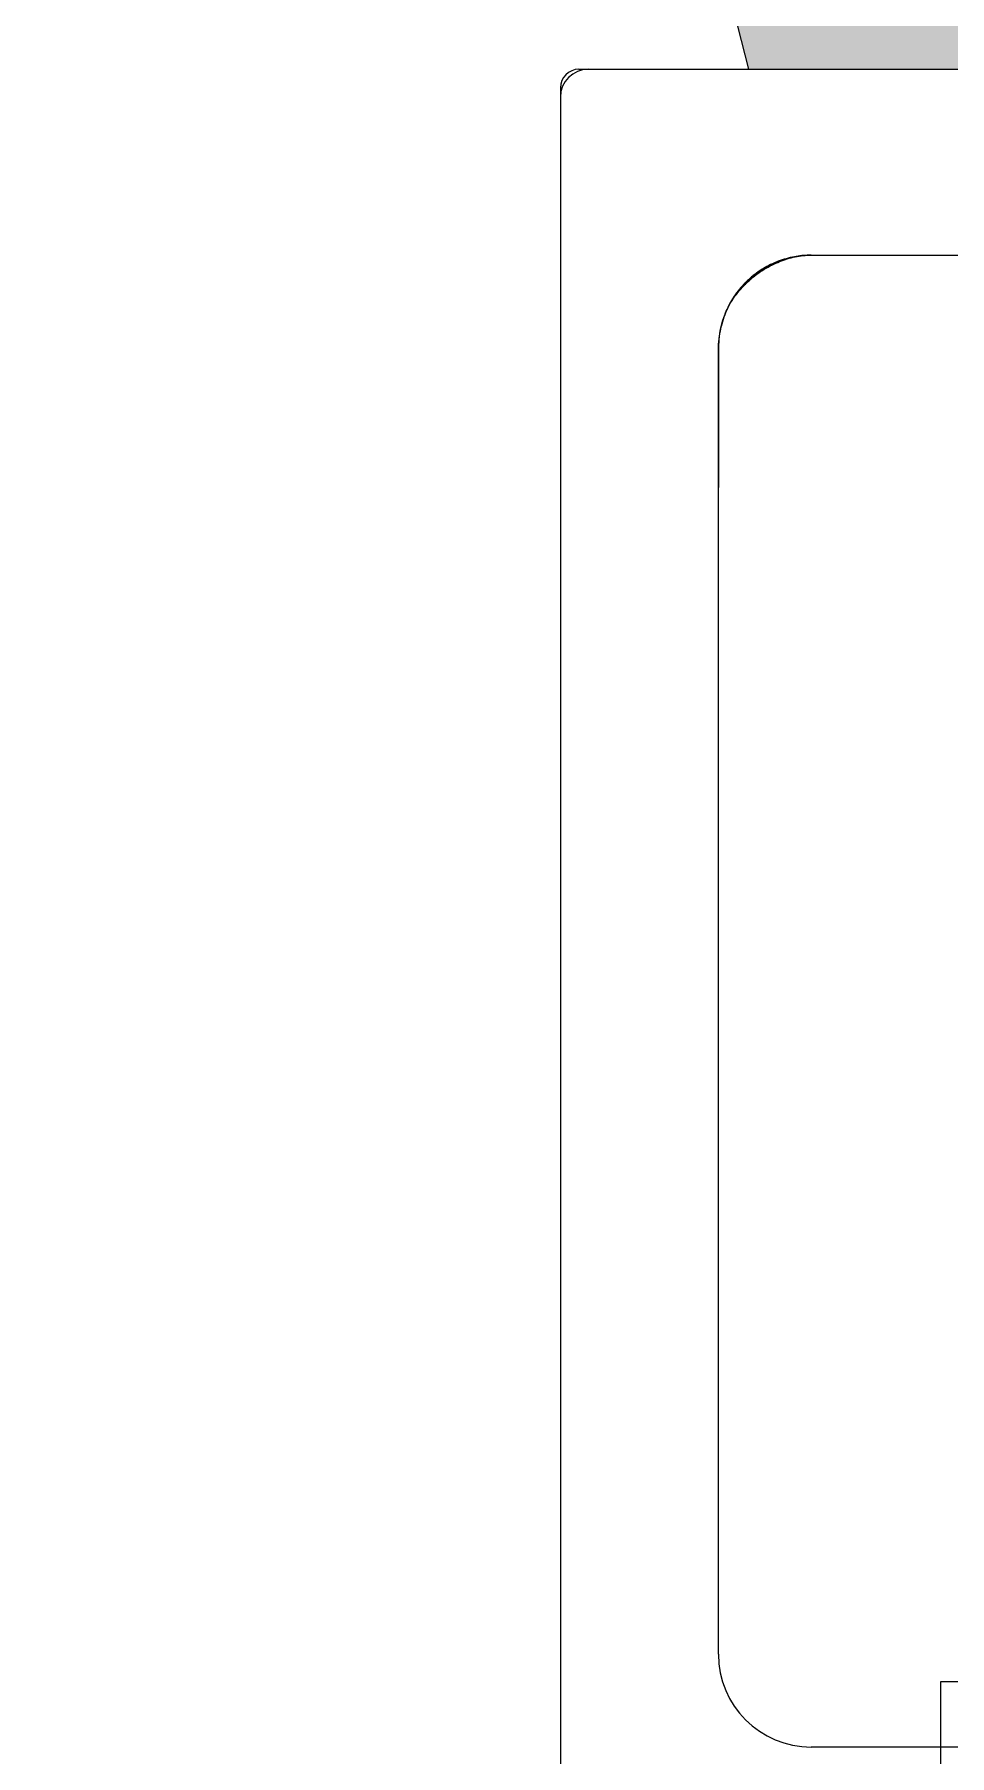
# Model space of a CAD drawing. Header units: metres. Extents: x -227.9 to -141.2, y 39.1 to 91.1.
# Drawn here: x -159.2656 to -159.0686, y 60.6242 to 60.9945 of the extents above; entities that cross this region are included whole.
import ezdxf

# ---------------------------------------------------------------- set-up
doc = ezdxf.new("R2010")
doc.units = ezdxf.units.M
for name, color, linetype, lineweight in [('I-WALL', 7, 'Continuous', 5), ('P-SANR-FIXT', 7, 'Continuous', 5), ('Q-SPCQ', 7, 'Continuous', 5)]:
    doc.layers.add(name, color=color, linetype=linetype, lineweight=lineweight)

msp = doc.modelspace()

# ---------------------------------------------------------------- hatches: boundary and pattern name
at = {"layer": 'I-WALL', "true_color": 0xaaaaaa}
msp.add_hatch(color=253, dxfattribs=at).paths.add_polyline_path([(-158.40458, 60.98698), (-158.40838, 61.00198), (-159.11571, 61.00198), (-159.11191, 60.98698), (-158.41232, 60.98698)])

# ---------------------------------------------------------------- linework, layer by layer
at = {"layer": 'I-WALL', "lineweight": 13}
for p, q in [((-159.26558, 61.59359), (-159.11191, 60.98698)), ((-159.11191, 60.98698), (-158.42006, 60.98698))]:
    msp.add_line(p, q, dxfattribs=at)
at = {"layer": 'P-SANR-FIXT', "color": 9, "lineweight": 9, "true_color": 0xc0c0c0}
for p, q in [((-158.77061, 60.64003), (-159.07061, 60.64003)), ((-159.07061, 60.64003), (-159.07061, 60.34003))]:
    msp.add_line(p, q, dxfattribs=at)
at = {"layer": 'Q-SPCQ', "color": 9, "lineweight": 9, "true_color": 0xc0c0c0}
for p, q in [((-159.14839, 60.98698), (-159.14639, 60.98698)), ((-159.14639, 60.98698), (-159.11191, 60.98698)), ((-159.15239, 60.98298), (-159.15239, 60.98098)), ((-159.15239, 60.98098), (-159.15239, 60.95898)), ((-159.15239, 60.95898), (-159.15239, 60.94698)), ((-159.15239, 60.94698), (-159.15239, 60.89698)), ((-159.09839, 60.94698), (-159.01271, 60.94698)), ((-159.11839, 60.89698), (-159.11839, 60.92726)), ((-159.11839, 60.64598), (-159.11839, 60.92698)), ((-159.15239, 60.89698), (-159.15239, 60.61698)), ((-159.11839, 60.64598), (-159.11839, 60.89698)), ((-158.75139, 60.62598), (-159.09839, 60.62598)), ((-158.75139, 60.62598), (-159.09839, 60.62598))]:
    msp.add_line(p, q, dxfattribs=at)
for centre, radius, start, end in [((-159.14839, 60.98298), 0.004, 90, 180), ((-159.14639, 60.98098), 0.006, 90, 180), ((-159.14639, 60.98098), 0.006, 90, 180), ((-159.14839, 60.98298), 0.004, 90, 180), ((-159.09839, 60.92698), 0.02, 90, 180), ((-159.09839, 60.64598), 0.02, 180, 270), ((-159.09839, 60.64598), 0.02, 180, 270)]:
    msp.add_arc(centre, radius, start, end, dxfattribs=at)
for points, knots in [([(-159.09839, 60.94698), (-159.09961, 60.94698), (-159.10205, 60.94675), (-159.10498, 60.94592), (-159.10717, 60.94498), (-159.10871, 60.94413), (-159.10995, 60.94332), (-159.1109, 60.94259), (-159.1116, 60.942), (-159.11228, 60.94137), (-159.11313, 60.94051), (-159.11413, 60.93936), (-159.11523, 60.93782), (-159.11625, 60.93606), (-159.11714, 60.93405), (-159.11806, 60.93114), (-159.11839, 60.92869), (-159.11839, 60.92698)], [0, 0, 0, 0, 0.125, 0.25, 0.3125, 0.375, 0.4375, 0.46875, 0.5, 0.53125, 0.5625, 0.625, 0.6875, 0.75, 0.8125, 0.875, 1, 1, 1, 1]), ([(-159.11839, 60.92726), (-159.11828, 60.92882), (-159.11795, 60.93104), (-159.11715, 60.93373), (-159.11639, 60.93562), (-159.11542, 60.93736), (-159.11424, 60.93895), (-159.11315, 60.94017), (-159.11224, 60.94108), (-159.11155, 60.94173), (-159.11084, 60.94234), (-159.10984, 60.94311), (-159.10852, 60.94399), (-159.10687, 60.94489), (-159.10467, 60.94589), (-159.10189, 60.94674), (-159.09957, 60.94698), (-159.09839, 60.94698)], [0, 0, 0, 0, 0.125, 0.1875, 0.25, 0.3125, 0.375, 0.4375, 0.46875, 0.5, 0.53125, 0.5625, 0.625, 0.6875, 0.75, 0.875, 1, 1, 1, 1])]:
    msp.add_open_spline(points, degree=3, knots=knots, dxfattribs=at)
msp.add_open_spline([(-159.11839, 60.92698), (-159.11839, 60.92484), (-159.11839, 60.92036), (-159.11839, 60.91286), (-159.11839, 60.90494), (-159.11839, 60.89965), (-159.11839, 60.89698)], degree=3, dxfattribs=at)

doc.saveas('drawing.dxf')
